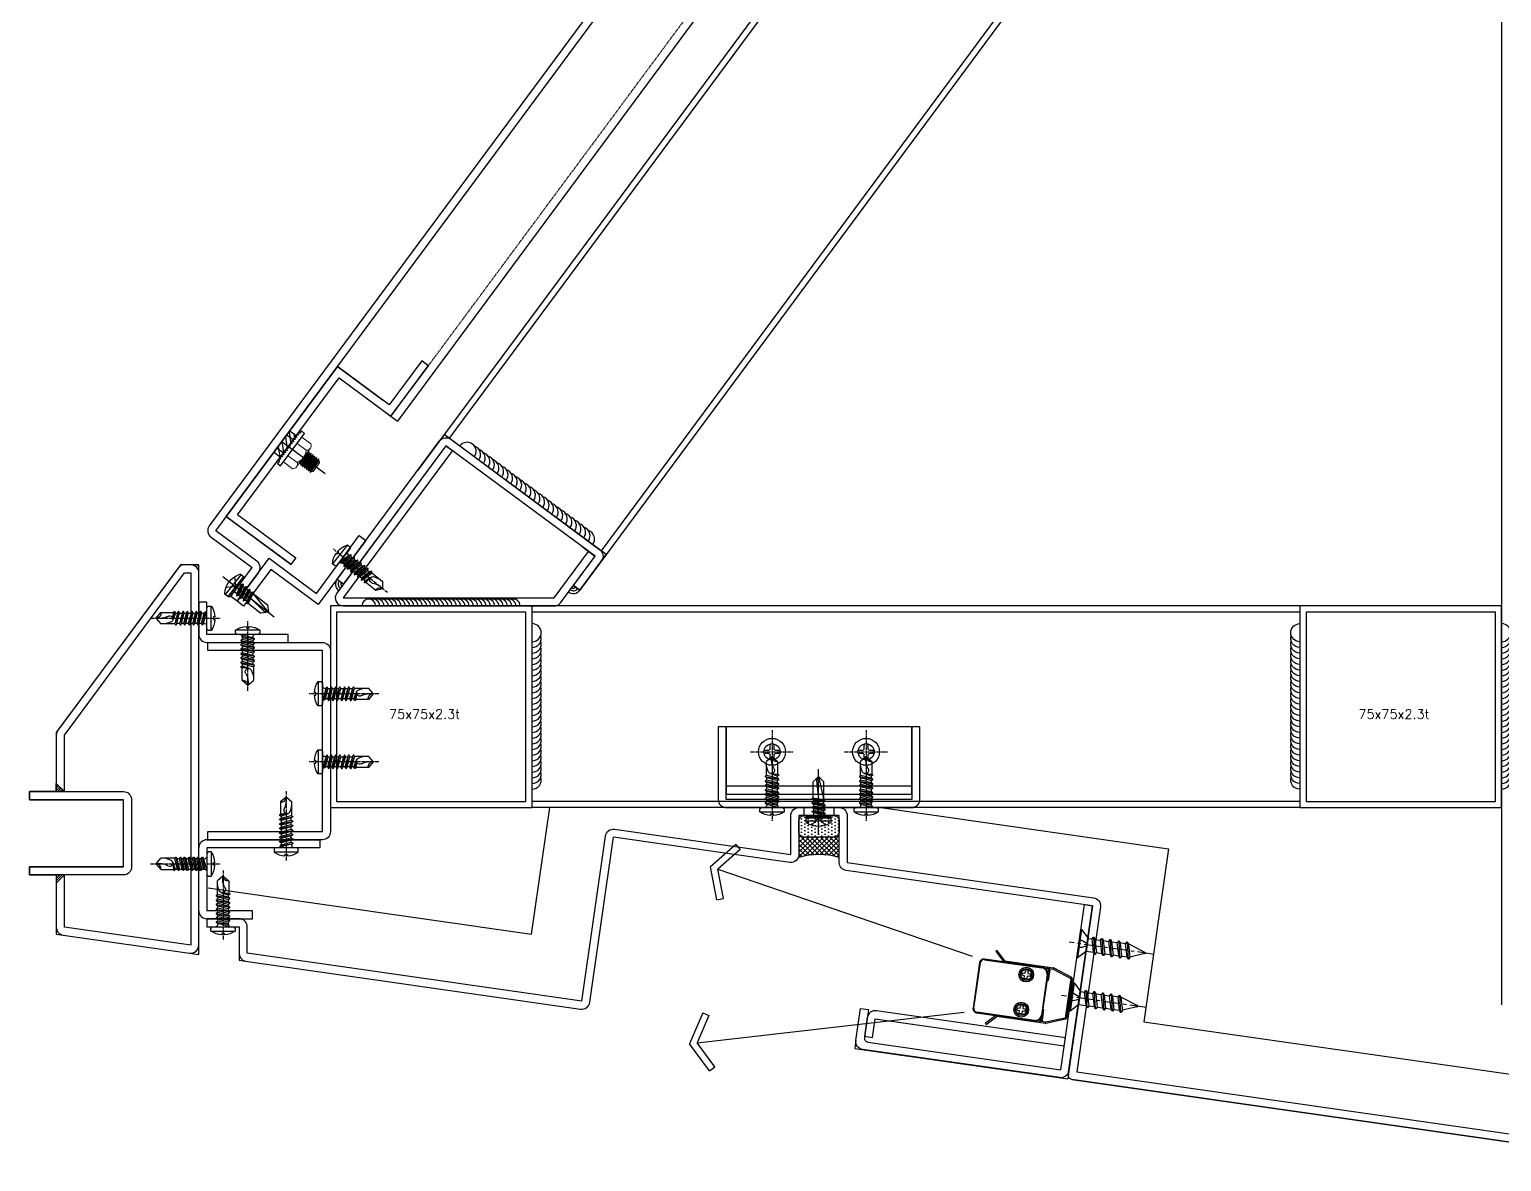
# Model space of a CAD drawing. Extents: x -3378 to 102197, y -3799 to 48702.
# Drawn here: x 55391 to 55939, y 28256 to 28677 of the extents above; entities that cross this region are included whole.
import ezdxf

# ---------------------------------------------------------------- set-up
doc = ezdxf.new("R2010")
doc.units = 0
doc.linetypes.add('CENTER', pattern=[2, 1.25, -0.25, 0.25, -0.25])
doc.linetypes.add('HIDDEN', pattern=[0.375, 0.25, -0.125])
for name, color, linetype in [('11', 11, 'Continuous'), ('24WELD', 55, 'Continuous'), ('3', 3, 'Continuous'), ('4', 4, 'Continuous'), ('6', 6, 'Continuous'), ('7-ALU-0', 4, 'Continuous'), ('ARR', 6, 'Continuous'), ('BCM-DIM', 54, 'Continuous'), ('BCM-draft', 252, 'Continuous'), ('BCM-EXT', 2, 'Continuous'), ('BCM-SIL', 8, 'Continuous'), ('CENTER', 4, 'CENTER'), ('CL', 14, 'CENTER'), ('GM_SECT_15', 15, 'Continuous'), ('LAYER3', 165, 'Continuous'), ('螺絲 固定五金 FASTENERS', 124, 'Continuous'), ('螺絲、螺栓', 4, 'Continuous'), ('視覺模型鋁擠型暫替', 4, 'Continuous'), ('視覺模型鋁擠型暫替-RefEdit0', 4, 'Continuous'), ('金屬面材 METAL PANEL', 2, 'Continuous'), ('隱藏線 HIDDEN', 8, 'HIDDEN')]:
    doc.layers.add(name, color=color, linetype=linetype)
doc.layers.add('12', color=3, linetype='Continuous', lineweight=9)
doc.layers.add('不顯示', color=254, linetype='Continuous', plot=False)
doc.styles.add('DIM', font='simplex.shx', dxfattribs={"bigfont": 'chineset.shx'})
pattern_1 = [(45, (-80779.971, -992207.95374), (-0.44194173824, 0.44194173824), [])]

# ---------------------------------------------------------------- blocks, each defined once
blk = doc.blocks.new('A$C19CB1797')
at = {"layer": 'BCM-SIL'}
for p, q in [((8.28, 24.29, 0), (8.28, 0, 0)), ((3.53, 19.39, 0), (13.03, 19.39, 0)), ((3.53, 18.16, 0), (13.03, 18.16, 0)), ((6.49, 17.06, 0), (5.88, 16.71, 0)), ((5.88, 16.71, 0), (10.68, 15.91, 0)), ((5.88, 16.71, 0), (5.88, 16.51, 0)), ((5.88, 16.51, 0), (10.68, 15.72, 0)), ((5.88, 16.51, 0), (6.49, 16.16, 0)), ((6.49, 17.06, 0), (10.07, 16.26, 0)), ((10.07, 17.06, 0), (10.07, 16.26, 0)), ((10.07, 17.06, 0), (10.07, 16.26, 0)), ((6.49, 15.47, 0), (5.88, 15.12, 0)), ((5.88, 15.12, 0), (10.68, 14.32, 0)), ((5.88, 15.12, 0), (5.88, 14.92, 0)), ((5.88, 14.92, 0), (10.68, 14.13, 0)), ((5.88, 14.92, 0), (6.49, 14.57, 0)), ((6.49, 13.88, 0), (5.88, 13.53, 0)), ((5.88, 13.53, 0), (10.68, 12.74, 0)), ((5.88, 13.53, 0), (5.88, 13.33, 0)), ((5.88, 13.33, 0), (10.68, 12.54, 0)), ((5.88, 13.33, 0), (6.49, 12.98, 0)), ((6.49, 12.3, 0), (5.88, 11.94, 0)), ((5.88, 11.94, 0), (10.68, 11.15, 0)), ((5.88, 11.94, 0), (5.88, 11.75, 0)), ((5.88, 11.75, 0), (10.68, 10.95, 0)), ((5.88, 11.75, 0), (6.28, 11.52, 0)), ((8.28, 2.66, 0), (6.28, 11.52, 0)), ((6.28, 11.52, 0), (6.28, 4.66, 0)), ((6.28, 11.52, 0), (10.28, 10.72, 0)), ((6.49, 16.16, 0), (10.07, 15.36, 0)), ((6.49, 16.16, 0), (6.49, 15.47, 0)), ((6.49, 15.47, 0), (10.07, 14.68, 0)), ((6.49, 14.57, 0), (10.07, 13.78, 0)), ((6.49, 14.57, 0), (6.49, 13.88, 0)), ((6.49, 13.88, 0), (10.07, 13.09, 0)), ((6.49, 12.98, 0), (10.07, 12.19, 0)), ((6.49, 12.98, 0), (6.49, 12.3, 0)), ((6.49, 12.3, 0), (10.07, 11.5, 0)), ((9.03, 4.16, 0), (8.28, 11.12, 0)), ((10.07, 16.26, 0), (10.68, 15.91, 0)), ((10.68, 15.72, 0), (10.07, 15.36, 0)), ((10.07, 15.36, 0), (10.07, 14.68, 0)), ((10.07, 14.68, 0), (10.68, 14.32, 0)), ((10.68, 14.13, 0), (10.07, 13.78, 0)), ((10.07, 13.78, 0), (10.07, 13.09, 0)), ((10.07, 13.09, 0), (10.68, 12.74, 0)), ((10.68, 12.54, 0), (10.07, 12.19, 0)), ((10.07, 12.19, 0), (10.07, 11.5, 0)), ((10.07, 11.5, 0), (10.68, 11.15, 0)), ((10.68, 10.95, 0), (10.28, 10.72, 0)), ((10.68, 15.91, 0), (10.68, 15.72, 0)), ((10.68, 14.32, 0), (10.68, 14.13, 0)), ((10.68, 12.74, 0), (10.68, 12.54, 0)), ((10.68, 11.15, 0), (10.68, 10.95, 0)), ((10.28, 10.72, 0), (10.28, 4.66, 0)), ((6.28, 4.66, 0), (8.28, 2.66, 0)), ((8.28, 2.66, 0), (10.28, 4.66, 0)), ((8.28, 2.66, 0), (9.03, 4.16, 0))]:
    blk.add_line(p, q, dxfattribs=at)
at = {"layer": 'BCM-SIL', "elevation": 0}
blk.add_lwpolyline([(12.8, 19.81, 0.297439), (3.75, 19.81, 0.253368), (3.53, 19.39), (3.53, 18.16, 0.414214), (4.03, 17.66), (12.53, 17.66, 0.414214), (13.03, 18.16), (13.03, 19.39, 0.253368)], format="xyb", close=True, dxfattribs=at)
at = {"layer": 'BCM-SIL', "ltscale": 0.1, "elevation": 0}
blk.add_lwpolyline([(5.78, 20.77), (7.8, 18.64, 0.205918), (8.28, 18.43, 0.205918), (8.75, 18.64), (10.78, 20.77)], format="xyb", dxfattribs=at)
at = {"layer": 'BCM-SIL'}
for centre, start, end in [((5.89, 17.06, 0), 0, 90), ((10.67, 17.06, 0), 90, 180)]:
    blk.add_arc(centre, 0.6, start, end, dxfattribs=at)
blk = doc.blocks.new('A$C19b21843')
at = {"layer": '11'}
blk.add_lwpolyline([(3.5, 4), (3, 3.5), (3.5, 3), (3, 2.5), (3.5, 2), (3, 1.5), (3.5, 1), (3.5, 0), (5, 0), (5, 15), (3.5, 15), (3.5, 14), (3, 13.5), (3.5, 13), (3, 12.5), (3.5, 12), (3, 11.5), (3.5, 11), (3, 10.5), (3.5, 10), (3, 9.5), (3.5, 9), (3, 8.5), (3.5, 8), (3, 7.5), (3.5, 7), (3, 6.5), (3.5, 6), (3, 5.5), (3.5, 5), (3, 4.5)], close=True, dxfattribs=at)
at = {"layer": '12'}
for p, q in [((5, 13.25), (9.17, 13.25)), ((10, 11.81), (10, 3.19)), ((9.17, 10.37), (5, 10.37)), ((10, 10.03), (10.19, 10.03)), ((10.46, 10.5), (10.89, 4.57)), ((10.73, 10.03), (11.06, 10.03)), ((11.34, 10.5), (11.77, 4.57)), ((11.61, 10.03), (11.94, 10.03)), ((12.21, 10.5), (12.64, 4.57)), ((12.48, 10.03), (12.81, 10.03)), ((13.09, 10.5), (13.52, 4.57)), ((13.36, 10.03), (13.69, 10.03)), ((13.96, 10.5), (14.39, 4.57)), ((14.23, 10.03), (14.56, 10.03)), ((14.84, 10.5), (15.27, 4.57)), ((9.17, 4.63), (5, 4.63)), ((9.17, 1.75), (5, 1.75)), ((10, 4.95), (10.02, 4.57)), ((10.62, 4.97), (10.25, 4.97)), ((11.5, 4.97), (11.13, 4.97)), ((12.38, 4.97), (12, 4.97)), ((13.25, 4.97), (12.88, 4.97)), ((14.12, 4.97), (13.75, 4.97)), ((15, 4.97), (14.63, 4.97))]:
    blk.add_line(p, q, dxfattribs=at)
for points in [[(10, 4.59), (10.02, 4.57), (10.25, 4.97), (10, 8.4)], [(15.11, 10.03), (15.47, 10.03), (15.47, 5.41)], [(15.47, 10.03), (16, 9.5), (16, 5.5), (15.5, 5)]]:
    blk.add_lwpolyline(points, dxfattribs=at)
for points in [[(10.73, 10.03), (10.46, 10.5), (10.19, 10.03), (10.62, 4.97), (10.89, 4.57), (11.13, 4.97)], [(11.61, 10.03), (11.34, 10.5), (11.06, 10.03), (11.5, 4.97), (11.77, 4.57), (12, 4.97)], [(12.48, 10.03), (12.21, 10.5), (11.94, 10.03), (12.38, 4.97), (12.64, 4.57), (12.88, 4.97)], [(13.36, 10.03), (13.09, 10.5), (12.81, 10.03), (13.25, 4.97), (13.52, 4.57), (13.75, 4.97)], [(14.23, 10.03), (13.96, 10.5), (13.69, 10.03), (14.12, 4.97), (14.39, 4.57), (14.63, 4.97)], [(15.11, 10.03), (14.84, 10.5), (14.56, 10.03), (15, 4.97), (15.27, 4.57), (15.5, 4.97)]]:
    blk.add_lwpolyline(points, close=True, dxfattribs=at)
for centre, radius, start, end in [((8.34, 11.81), 1.66, 300, 60), ((4.63, 7.5), 5.37, 327.686, 32.314), ((8.34, 3.19), 1.66, 300, 60)]:
    blk.add_arc(centre, radius, start, end, dxfattribs=at)
at = {"layer": '3'}
for p, q in [((0, 12.01), (3.25, 8.75)), ((1.77, 12.5), (3.38, 10.88)), ((3, 10.5), (0, 10.5)), ((0, 9.74), (3.12, 6.62)), ((0, 7.48), (3.49, 3.99)), ((0, 5.22), (2.72, 2.5)), ((0, 4.5), (3, 4.5)), ((0, 2.96), (0.46, 2.5))]:
    blk.add_line(p, q, dxfattribs=at)
at = {"layer": '4'}
blk.add_line((0, 7.5), (20, 7.5), dxfattribs=at)
at = {"layer": '6'}
blk.add_lwpolyline([(0, 12.5), (3, 12.5), (3.5, 12), (3, 11.5), (3.5, 11), (3, 10.5), (3.5, 10), (3, 9.5), (3.5, 9), (3, 8.5), (3.5, 8), (3, 7.5), (3.5, 7), (3, 6.5), (3.5, 6), (3, 5.5), (3.5, 5), (3, 4.5), (3.5, 4), (3, 3.5), (3.5, 3), (3, 2.5), (0, 2.5)], close=True, dxfattribs=at)
blk = doc.blocks.new('雨遮外緣鋁擠型')
at = {"layer": '視覺模型鋁擠型暫替', "linetype": 'Continuous'}
h = blk.add_hatch(dxfattribs=at)
h.set_pattern_fill('ANSI31', color=1, scale=5)
h.set_pattern_definition(pattern_1)
h.paths.add_polyline_path([(0, 53), (3, 53), (0, 56)])
h = blk.add_hatch(dxfattribs=at)
h.set_pattern_fill('ANSI31', color=1, scale=5)
h.set_pattern_definition(pattern_1)
h.paths.add_polyline_path([(0, 19), (3, 22), (0, 22)])
at = {"layer": '視覺模型鋁擠型暫替', "color": 1, "linetype": 'Continuous'}
for points in [[(3, 53), (0, 53), (0, 56), (3, 53)], [(3, 22), (0, 22), (0, 19), (3, 22)]]:
    blk.add_lwpolyline(points, dxfattribs=at)
at = {"layer": '金屬面材 METAL PANEL'}
for points in [[(3, 2.62), (3, 22), (0, 19), (0, 19), (0, 19), (0, 2.62, 0.373287), (2.58, -0.35), (49.58, -7.05, 0.456368), (53, -4.09), (53, 134.36, 0.414214), (50, 137.36), (47.7, 137.36, 0.23764), (45.29, 136.15), (0.59, 75.8, 0.160751), (0, 74.01), (0, 56), (0, 56), (0, 56), (3, 53), (3, 74.01), (47.7, 134.36), (50, 134.36), (50, -4.1)], [(-10, 53), (25, 53, -0.414214), (28, 50), (28, 25, -0.414214), (25, 22), (-10, 22), (-10, 25), (25, 25), (25, 50), (-10, 50)]]:
    blk.add_lwpolyline(points, format="xyb", close=True, dxfattribs=at)
at = {"layer": '隱藏線 HIDDEN', "linetype": 'Continuous'}
blk.add_lwpolyline([(0, 22), (0, 0.02), (53, -7.56), (53, 137.36), (46.19, 137.36), (0, 75), (0, 53)], dxfattribs=at)
blk = doc.blocks.new('梯形固定件')
at = {"layer": '視覺模型鋁擠型暫替', "linetype": 'Continuous'}
for p, q in [((44.13, 59.58), (46.54, 57.8)), ((3.64, 9.96), (6.05, 8.17))]:
    blk.add_line(p, q, dxfattribs=at)
at = {"layer": '視覺模型鋁擠型暫替', "color": 7, "linetype": 'Continuous'}
for centre, radius, start, end in [((6.05, 8.17), 3, 143.4284, 233.473), ((6.05, 8.17), 2, 143.4284, 233.4731), ((6.05, 8.17), 1, 143.4284, 233.4735), ((91.52, 7.63), 3, 233.4654, 323.51), ((91.52, 7.63), 2, 233.4653, 323.51), ((91.52, 7.63), 1, 233.465, 323.51)]:
    blk.add_arc(centre, radius, start, end, dxfattribs=at)
at = {"layer": '視覺模型鋁擠型暫替', "linetype": 'Continuous'}
for radius, start in [(1, 53.472), (3, 53.4725)]:
    blk.add_arc((6.05, 8.17), radius, start, 53.4729, dxfattribs=at)
at = {"layer": '金屬面材 METAL PANEL', "linetype": 'Continuous'}
for points in [[(3.64, 9.96), (41.72, 61.37, -0.414214), (45.92, 61.99), (101.36, 20.92, -0.414231), (101.99, 16.72), (93.93, 5.85), (91.52, 7.63), (99.58, 18.51), (44.13, 59.58), (6.05, 8.18)], [(44.13, 59.58), (3.54, 4.79, 0.61597), (5.96, 0), (84.35, 0, 0.237647), (86.76, 1.21), (99.58, 18.51)]]:
    blk.add_lwpolyline(points, format="xyb", dxfattribs=at)
blk.add_lwpolyline([(46.54, 57.79), (5.96, 3), (84.35, 3), (97.16, 20.3), (99.58, 18.51)], dxfattribs=at)
blk = doc.blocks.new('*u927')
at = {"layer": 'CENTER', "color": 0, "ltscale": 5}
blk.add_line((28.28, 0), (-3.62, 0), dxfattribs=at)
at = {"layer": '螺絲、螺栓', "color": 0, "linetype": 'ByBlock', "ltscale": 0.2}
for p, q in [((0.3, 5.3), (0.3, -5.3)), ((3.1, 2.5), (3.1, -2.5)), ((3.1, 2.39), (4.64, 2.39)), ((5.08, 3.15), (6.34, -3.15)), ((5.7, 2.39), (7.79, 2.39)), ((8.23, 3.15), (9.49, -3.15)), ((8.85, 2.39), (10.94, 2.39)), ((11.38, 3.15), (12.64, -3.15)), ((12, 2.39), (14.09, 2.39)), ((14.53, 3.15), (15.79, -3.15)), ((17.24, 2.39), (15.15, 2.39)), ((17.68, 3.15), (18.94, -3.15)), ((18.17, 2.61), (24.84, 0.24)), ((3.1, -2.39), (5.9, -2.39)), ((6.96, -2.39), (9.05, -2.39)), ((10.11, -2.39), (12.2, -2.39)), ((13.26, -2.39), (15.35, -2.39)), ((16.41, -2.39), (18.5, -2.39)), ((24.84, -0.23), (19.52, -2.25))]:
    blk.add_line(p, q, dxfattribs=at)
blk.add_lwpolyline([(3.1, -2.5), (0.3, -5.3), (0, -5.3), (0, 5.3), (0.3, 5.3), (3.1, 2.5)], dxfattribs=at)
blk.add_lwpolyline([(0, 1.61, -0.048054), (2.67, 0.68, -0.292428), (3.1, 0, -0.292428), (2.67, -0.68, -0.048054), (0, -1.61, -0.048054)], format="xyb", dxfattribs=at)
for points in [[(6.34, -3.15), (5.9, -2.39), (4.64, 2.39), (5.08, 3.15), (5.27, 3.15), (5.7, 2.39), (6.96, -2.39), (6.53, -3.15)], [(9.49, -3.15), (9.05, -2.39), (7.79, 2.39), (8.23, 3.15), (8.42, 3.15), (8.85, 2.39), (10.11, -2.39), (9.68, -3.15)], [(12.64, -3.15), (12.2, -2.39), (10.94, 2.39), (11.38, 3.15), (11.57, 3.15), (12, 2.39), (13.26, -2.39), (12.83, -3.15)], [(15.79, -3.15), (15.35, -2.39), (14.09, 2.39), (14.53, 3.15), (14.72, 3.15), (15.15, 2.39), (16.41, -2.39), (15.98, -3.15)], [(18.94, -3.15), (18.5, -2.39), (17.24, 2.39), (17.68, 3.15), (17.87, 3.15), (18.3, 2.39), (19.56, -2.39), (19.13, -3.15)]]:
    blk.add_lwpolyline(points, close=True, dxfattribs=at)
blk.add_arc((24.75, 0), 0.252, 292.1627, 69.4623, dxfattribs=at)
blk = doc.blocks.new('*U929')
blk.add_blockref('*u927', (0, 0))
blk = doc.blocks.new('燈座')
for p, q in [((-78.77, 14.27), (-79.2, 11.3)), ((-79.16, 11.3), (0, 0)), ((0.42, 2.97, 0), (0, 0))]:
    blk.add_line(p, q)
at = {"layer": '金屬面材 METAL PANEL', "linetype": 'Continuous'}
for points in [[(9.18, 64.35), (0.42, 2.97, -0.414214), (-2.97, 0.42), (-76.23, 10.88, -0.414214), (-78.77, 14.27), (-77.08, 26.15), (-74.11, 25.73), (-75.59, 15.33, 0.414214), (-74.32, 13.64), (-2.55, 3.39), (6.21, 64.77)], [(-72.55, 15.4), (-71.56, 22.33), (-1.27, 12.3), (-0.85, 15.27), (-71.14, 25.3, 0.414214), (-74.53, 22.76), (-75.52, 15.83)]]:
    blk.add_lwpolyline(points, format="xyb", close=True, dxfattribs=at)
at = {"layer": '螺絲 固定五金 FASTENERS', "rotation": 351.8790730473864}
for p in [(4.14, 50.28, 0), (1.32, 30.48, 0)]:
    blk.add_blockref('*U929', p, dxfattribs=at)
blk = doc.blocks.new('*U35')
blk.add_lwpolyline([(1.22, 0.68), (2.48, 0.68, -0.398336), (3.02, 0.16, -0.027263), (3.02, -0.16, -0.398336), (2.48, -0.68), (1.22, -0.68, 0.414214), (0.68, -1.22), (0.68, -2.48, -0.398336), (0.16, -3.02, -0.027263), (-0.16, -3.02, -0.398336), (-0.68, -2.48), (-0.68, -1.22, 0.414214), (-1.22, -0.68), (-2.48, -0.68, -0.398336), (-3.02, -0.16, -0.027263), (-3.02, 0.16, -0.398336), (-2.48, 0.68), (-1.22, 0.68, 0.414214), (-0.68, 1.22), (-0.68, 2.48, -0.398336), (-0.16, 3.02, -0.027263), (0.16, 3.02, -0.398336), (0.68, 2.48), (0.68, 1.22, 0.414214)], format="xyb", close=True)
blk.add_circle((0, 0), 5)
at = {"layer": 'CL'}
for p, q in [((0, 8.04), (0, -8.04)), ((-8.04, 0), (8.04, 0))]:
    blk.add_line(p, q, dxfattribs=at)
blk = doc.blocks.new('圓孔6mm')
at = {"layer": '視覺模型鋁擠型暫替', "color": 6, "linetype": 'Continuous'}
blk.add_circle((0, 0), 3, dxfattribs=at)
at = {"layer": 'BCM-draft'}
blk.add_blockref('*U35', (0, 0), dxfattribs=at)
blk = doc.blocks.new('A$C20AE7E0D')
at = {"layer": 'ARR', "color": 0, "linetype": 'CENTER', "ltscale": 0.87}
blk.add_line((21, 0), (-5.1, 0), dxfattribs=at)
at = {"layer": 'ARR', "color": 0, "linetype": 'ByBlock', "ltscale": 0.3}
for p, q in [((-1.61, -4.5), (-1.61, 4.5)), ((0.5, 2.24), (1.14, 1.9)), ((0.72, 2.13), (1.65, -2.5)), ((1.89, 1.9), (1.14, 1.9)), ((2.24, 2.5), (3.24, -2.5)), ((3.48, 1.9), (2.73, 1.9)), ((3.83, 2.5), (4.83, -2.5)), ((5.07, 1.9), (4.32, 1.9)), ((5.42, 2.5), (6.42, -2.5)), ((6.81, 1.9), (5.91, 1.9)), ((7.16, 2.5), (8.16, -2.5)), ((8.4, 1.9), (7.65, 1.9)), ((8.75, 2.5), (9.75, -2.5)), ((10.14, 1.9), (9.24, 1.9)), ((10.49, 2.5), (11.49, -2.5)), ((11.73, 1.9), (10.98, 1.9)), ((12.08, 2.5), (12.7, -0.6)), ((17.12, 2.1), (12.46, 2.1)), ((18.83, 0.06), (17.12, 2.1)), ((18.83, 0.06), (18.95, 0.06)), ((19, -0.01), (19, 0.01)), ((2.14, -1.9), (2.89, -1.9)), ((3.73, -1.9), (4.48, -1.9)), ((5.32, -1.9), (6.07, -1.9)), ((6.91, -1.9), (7.81, -1.9)), ((8.65, -1.9), (9.4, -1.9)), ((10.24, -1.9), (11.14, -1.9)), ((11.87, -2.1), (15.91, -2.1)), ((18.83, -0.06), (17.12, -2.1)), ((18.83, -0.06), (18.95, -0.06))]:
    blk.add_line(p, q, dxfattribs=at)
blk.add_lwpolyline([(-2.98, -0.5, 0.134476), (-1.61, -4.5), (-0.58, -4.5, 0.198912), (-0.44, -4.44), (-0.06, -4.06, 0.198912), (0, -3.92), (0, 3.92, 0.198912), (-0.06, 4.06), (-0.44, 4.44, 0.198912), (-0.58, 4.5), (-1.61, 4.5, 0.134562), (-2.98, 0.5), (-2.48, 0.5), (-2.48, -0.5), (-2.98, -0.5)], format="xyb", dxfattribs=at)
blk.add_lwpolyline([(1.14, 1.9), (2.14, -1.9), (1.8, -2.5), (1.65, -2.5), (1.3, -1.9), (0.3, 1.9), (0.5, 2.24)], dxfattribs=at)
for points in [[(3.24, -2.5), (2.89, -1.9), (1.89, 1.9), (2.24, 2.5), (2.39, 2.5), (2.73, 1.9), (3.73, -1.9), (3.39, -2.5)], [(4.83, -2.5), (4.48, -1.9), (3.48, 1.9), (3.83, 2.5), (3.98, 2.5), (4.32, 1.9), (5.32, -1.9), (4.98, -2.5)], [(6.42, -2.5), (6.07, -1.9), (5.07, 1.9), (5.42, 2.5), (5.57, 2.5), (5.91, 1.9), (6.91, -1.9), (6.57, -2.5)], [(8.16, -2.5), (7.81, -1.9), (6.81, 1.9), (7.16, 2.5), (7.31, 2.5), (7.65, 1.9), (8.65, -1.9), (8.31, -2.5)], [(9.75, -2.5), (9.4, -1.9), (8.4, 1.9), (8.75, 2.5), (8.9, 2.5), (9.24, 1.9), (10.24, -1.9), (9.9, -2.5)], [(11.49, -2.5), (11.14, -1.9), (10.14, 1.9), (10.49, 2.5), (10.64, 2.5), (10.98, 1.9), (11.98, -1.9), (11.64, -2.5)], [(12.08, 2.5), (11.73, 1.9), (12.7, -0.6), (12.46, 2.1), (12.23, 2.5)]]:
    blk.add_lwpolyline(points, close=True, dxfattribs=at)
for centre, radius, start, end in [((0.67, 3.07), 0.874, 220.3388, 257.7802), ((13.86, -0.29), 1.2, 56.152, 236.152), ((17.85, 6.88), 7.01, 241.6458, 278.008), ((18.9, 1.75), 1.82, 168.8617, 267.6865), ((18.95, 0.01), 0.05, 0, 90), ((1.17, -3.34), 1.44, 84.7312, 144.22), ((16.52, 4.88), 7.01, 241.6458, 274.9541), ((18.95, -0.01), 0.05, 270, 0)]:
    blk.add_arc(centre, radius, start, end, dxfattribs=at)
blk = doc.blocks.new('*U77')
at = {"color": 0, "linetype": 'ByBlock'}
blk.add_blockref('A$C20AE7E0D', (0, 0), dxfattribs=at)
blk = doc.blocks.new('4t托架')
at = {"layer": '視覺模型鋁擠型暫替', "color": 6, "linetype": 'Continuous'}
blk.add_line((-0.7, -22), (-69.7, -22), dxfattribs=at)
at = {"layer": '視覺模型鋁擠型暫替', "color": 6, "linetype": 'Continuous', "elevation": 0}
blk.add_lwpolyline([(-69.7, -25), (-0.7, -25), (-0.7, 0), (-69.7, 0)], close=True, dxfattribs=at)
at = {"layer": '金屬面材 METAL PANEL', "linetype": 'Continuous', "elevation": 0}
blk.add_lwpolyline([(-69.7, 0), (-72.7, 0), (-72.7, -27, 0.414214), (-69.7, -30), (-0.7, -30, 0.414214), (2.3, -27), (2.3, 0), (-0.7, 0), (-0.7, -27), (-69.7, -27)], format="xyb", close=True, dxfattribs=at)
at = {"layer": '螺絲 固定五金 FASTENERS', "xscale": -1, "rotation": 270}
for p in [(-52.7, -30), (-17.7, -30)]:
    blk.add_blockref('*U77', p, dxfattribs=at)
at = {"layer": '視覺模型鋁擠型暫替', "linetype": 'Continuous'}
for p in [(-52.7, -9.26), (-17.7, -9.26)]:
    blk.add_blockref('圓孔6mm', p, dxfattribs=at)
blk = doc.blocks.new('箭頭2')
at = {"layer": 'LAYER3', "ltscale": 10}
for p, q in [((-21.7, -12.5), (0, 0)), ((21.7, -12.5), (0, 0)), ((-19.2, -16.8), (0, -5.8)), ((19.2, -16.8), (0, -5.8)), ((0, -5.8), (0, -205.8)), ((-21.7, -12.5), (-19.2, -16.8)), ((21.7, -12.5), (19.2, -16.8))]:
    blk.add_line(p, q, dxfattribs=at)
blk = doc.blocks.new('L1燈具')
at = {"color": 133, "linetype": 'Continuous'}
for p, q in [((-26.94, 17.91), (-27.33, 17.61)), ((-27.33, 17.61), (-24.4, 13.7)), ((-24, 14), (-26.94, 17.91)), ((-24, 14), (-5.92, 11.42)), ((-9.83, 11.47), (-5.99, 10.93)), ((-5.76, 11.36), (0.79, 7.86)), ((-8.34, 6.76), (-7.85, 6.69)), ((-7.78, 10.68), (-8.05, 8.75)), ((-7.29, 10.61), (-7.85, 6.69)), ((-5.99, 10.93), (0.56, 7.42)), ((0.56, 7.42), (-1.54, -7.28)), ((1.05, 7.35), (-1.05, -7.35)), ((-9.97, -8.15), (-9.41, -4.23)), ((-9.9, -4.16), (-9.41, -4.23)), ((-27.26, -6.33), (-31.17, -9.26)), ((-30.87, -9.66), (-31.17, -9.26)), ((-30.87, -9.66), (-26.96, -6.72)), ((-8.88, -9.3), (-26.96, -6.72)), ((-8.81, -8.81), (-12.64, -8.27)), ((-10.46, -8.08), (-10.18, -6.15)), ((-1.54, -7.28), (-8.81, -8.81)), ((-1.44, -7.77), (-8.71, -9.3))]:
    blk.add_line(p, q, dxfattribs=at)
at = {"color": 53}
for p, q in [((-33.28, 13.37), (-35.71, -3.65)), ((-10.1, 11.58), (-31.58, 14.64)), ((-10.13, -6.29), (-7.98, 8.75)), ((-34.43, -5.35), (-12.96, -8.41))]:
    blk.add_line(p, q, dxfattribs=at)
at = {"color": 165}
for p, q in [((-35.67, -3.63), (-33.25, 13.34)), ((-35.48, -3.66), (-33.06, 13.31)), ((-33.28, 13.37), (-33.22, 13.62)), ((-33.28, 13.37), (-33.28, 13.37)), ((-33.25, 13.34), (-33.28, 13.37)), ((-33.06, 13.31), (-33.25, 13.34)), ((-33.22, 13.62), (-33.1, 13.9)), ((-33.1, 13.9), (-32.92, 14.15)), ((-31.59, 14.41), (-31.56, 14.61)), ((-31.59, 14.41), (-10.16, 11.36)), ((-31.56, 14.61), (-31.58, 14.64)), ((-31.58, 14.64), (-31.58, 14.64)), ((-31.56, 14.61), (-10.14, 11.55)), ((-10.16, 11.36), (-10.14, 11.55)), ((-10.14, 11.55), (-10.1, 11.58)), ((-10.1, 11.58), (-10.1, 11.58)), ((-17.58, 8.59), (-17.44, 9.58)), ((-16.59, 8.45), (-17.58, 8.59)), ((-17.44, 9.58), (-16.45, 9.44)), ((-16.73, 7.46), (-16.59, 8.45)), ((-15.74, 7.32), (-16.73, 7.46)), ((-16.45, 9.44), (-16.31, 10.43)), ((-16.31, 10.43), (-15.32, 10.29)), ((-15.6, 8.31), (-15.74, 7.32)), ((-14.61, 8.17), (-15.6, 8.31)), ((-15.32, 10.29), (-15.46, 9.3)), ((-15.46, 9.3), (-14.47, 9.16)), ((-14.47, 9.16), (-14.61, 8.17)), ((-8.21, 8.75), (-10.35, -6.23)), ((-8.01, 8.73), (-10.15, -6.26)), ((-10.1, -6.1), (-8.01, 8.55)), ((-8.21, 8.75), (-8.01, 8.73)), ((-8.01, 8.73), (-7.98, 8.75)), ((-7.98, 8.75), (-7.98, 8.75)), ((-35.72, -3.9), (-35.71, -3.65)), ((-35.68, -4.21), (-35.72, -3.9)), ((-35.67, -3.63), (-35.71, -3.65)), ((-35.71, -3.65), (-35.71, -3.65)), ((-35.58, -4.5), (-35.68, -4.21)), ((-35.48, -3.66), (-35.67, -3.63)), ((-34.4, -5.32), (-34.43, -5.35)), ((-34.43, -5.35), (-34.43, -5.35)), ((-34.37, -5.13), (-34.4, -5.32)), ((-12.98, -8.38), (-34.4, -5.32)), ((-12.95, -8.18), (-34.37, -5.13)), ((-19.44, -4.45), (-19.3, -3.46)), ((-18.45, -4.59), (-19.44, -4.45)), ((-19.3, -3.46), (-18.31, -3.6)), ((-18.59, -5.58), (-18.45, -4.59)), ((-18.31, -3.6), (-18.17, -2.61)), ((-18.17, -2.61), (-17.18, -2.75)), ((-17.46, -4.73), (-17.6, -5.72)), ((-16.47, -4.87), (-17.46, -4.73)), ((-17.18, -2.75), (-17.32, -3.74)), ((-17.32, -3.74), (-16.33, -3.88)), ((-16.33, -3.88), (-16.47, -4.87)), ((-17.6, -5.72), (-18.59, -5.58)), ((-12.95, -8.18), (-12.98, -8.38)), ((-12.98, -8.38), (-12.96, -8.41)), ((-12.96, -8.41), (-12.96, -8.41)), ((-10.35, -6.23), (-10.15, -6.26)), ((-10.15, -6.26), (-10.13, -6.29)), ((-10.13, -6.29), (-10.13, -6.29))]:
    blk.add_line(p, q, dxfattribs=at)
at = {"color": 165, "linetype": 'Continuous'}
for p, q in [((-24, 14), (-24.4, 13.7)), ((-24, 14), (-24.25, 13.57)), ((-24, 14), (-24.07, 13.54)), ((-7.73, 11.17), (-7.88, 11.06)), ((-5.92, 11.42), (-5.99, 10.93)), ((-5.76, 11.36), (-5.99, 10.93)), ((-8.29, 8.76), (-8.09, 8.73)), ((-8.09, 8.73), (-8.06, 8.75)), ((-8.06, 8.72), (-7.57, 8.65)), ((-7.29, 10.61), (-7.78, 10.68)), ((0.79, 7.86), (0.56, 7.42)), ((1.05, 7.35), (0.56, 7.42)), ((-26.96, -6.72), (-27.26, -6.33)), ((-26.96, -6.72), (-27.08, -6.24)), ((-26.96, -6.72), (-26.89, -6.26)), ((-10.55, -8.56), (-10.66, -8.41)), ((-9.97, -8.15), (-10.46, -8.08)), ((-10.4, -6.09), (-10.21, -6.12)), ((-10.21, -6.12), (-10.19, -6.15)), ((-10.18, -6.12), (-9.69, -6.19)), ((-8.88, -9.3), (-8.81, -8.81)), ((-8.71, -9.3), (-8.81, -8.81)), ((-1.44, -7.77), (-1.54, -7.28)), ((-1.05, -7.35), (-1.54, -7.28))]:
    blk.add_line(p, q, dxfattribs=at)
at = {"color": 165}
for points in [[(-32.92, 14.15), (-32.69, 14.36), (-32.43, 14.52), (-32.13, 14.62), (-31.83, 14.66), (-31.58, 14.64)], [(-10.1, 11.58), (-9.67, 11.47), (-9.21, 11.27), (-8.8, 10.97), (-8.46, 10.6), (-8.2, 10.17), (-8.03, 9.69), (-7.96, 9.2), (-7.98, 8.75)], [(-34.43, -5.35), (-34.68, -5.29), (-34.96, -5.17), (-35.21, -4.99), (-35.42, -4.76), (-35.58, -4.5)], [(-10.13, -6.29), (-10.23, -6.73), (-10.44, -7.19), (-10.73, -7.6), (-11.11, -7.94), (-11.54, -8.2), (-12.01, -8.37), (-12.51, -8.44), (-12.96, -8.41)]]:
    blk.add_lwpolyline(points, dxfattribs=at)
for centre, radius in [((-16.02, 8.87), 2.75), ((-16.02, 8.87), 2.22), ((-16.02, 8.87), 2.02), ((-17.88, -4.16), 2.75), ((-17.88, -4.16), 2.22), ((-17.88, -4.16), 2.02)]:
    blk.add_circle(centre, radius, dxfattribs=at)
at = {"color": 53}
for centre, radius, start, end in [((-31.79, 13.16), 1.5, 161.4104, 171.8638), ((-31.79, 13.16), 1.5, 154.4888, 160.6308), ((-31.8, 13.16), 1.5, 160.6339, 161.4066), ((-31.79, 13.16), 1.5, 149.8758, 154.4914), ((-31.8, 13.16), 1.5, 149.377, 149.8746), ((-31.79, 13.16), 1.5, 142.1037, 149.3733), ((-31.79, 13.16), 1.5, 138.3486, 142.1061), ((-31.79, 13.16), 1.5, 126.8408, 138.124), ((-31.8, 13.16), 1.49, 138.1289, 138.347), ((-31.79, 13.16), 1.5, 124.8888, 126.8362), ((-31.79, 13.16), 1.5, 115.3042, 124.8946), ((-31.79, 13.16), 1.5, 98.9944, 115.3019), ((-31.79, 13.16), 1.5, 92.2511, 99.0004), ((-31.79, 13.15), 1.5, 81.8917, 92.2467), ((-10.46, 9.1), 2.5, 351.8768, 81.8806), ((-34.22, -3.86), 1.5, 171.8917, 182.2467), ((-34.23, -3.86), 1.5, 182.2507, 183.1237), ((-34.22, -3.86), 1.5, 183.1268, 188.9969), ((-34.22, -3.86), 1.5, 188.9944, 193.7783), ((-34.22, -3.86), 1.5, 193.7795, 194.3812), ((-34.22, -3.86), 1.5, 194.3847, 201.086), ((-34.22, -3.86), 1.5, 201.0832, 205.3019), ((-34.23, -3.87), 1.49, 205.3038, 205.6292), ((-34.22, -3.86), 1.5, 205.6342, 214.8892), ((-34.22, -3.87), 1.5, 214.8888, 216.8362), ((-34.22, -3.86), 1.5, 216.8355, 232.1061), ((-34.22, -3.86), 1.5, 232.0994, 244.4914), ((-34.22, -3.87), 1.5, 244.4852, 251.4062), ((-34.22, -3.86), 1.5, 251.4104, 261.8638), ((-12.6, -5.94), 2.5, 261.8768, 351.8806)]:
    blk.add_arc(centre, radius, start, end, dxfattribs=at)
at = {"color": 165}
for centre, radius, start, end in [((-31.77, 13.13), 1.5, 81.8746, 171.8793), ((-31.77, 13.13), 1.3, 81.8756, 171.8825), ((-10.49, 9.08), 2.3, 351.8756, 81.8825), ((-10.49, 9.08), 2.5, 351.8768, 81.8806), ((-10.58, 8.92), 2.6, 351.8791, 352.9984), ((-34.19, -3.84), 1.5, 171.8746, 261.8793), ((-34.19, -3.84), 1.3, 171.8756, 261.8825), ((-12.63, -5.91), 2.5, 261.8768, 351.8806), ((-12.63, -5.91), 2.3, 261.8756, 351.8825), ((-12.67, -5.73), 2.6, 350.7598, 351.8791)]:
    blk.add_arc(centre, radius, start, end, dxfattribs=at)
at = {"color": 133, "linetype": 'Continuous'}
for centre, radius, start, end in [((-24, 14), 0.495, 216.8791, 239.3791), ((-8.27, 10.75), 0.495, 351.8791, 81.8791), ((-8.27, 10.75), 0.99, 351.8791, 22.3868), ((-5.99, 10.93), 0.495, 61.8791, 81.8791), ((0.56, 7.42), 0.495, 351.8791, 61.8791), ((-26.96, -6.72), 0.495, 101.9693, 126.8791), ((-10.95, -8.01), 0.495, 261.8791, 351.8791), ((-10.95, -8.01), 0.99, 321.3713, 351.8791), ((-8.81, -8.81), 0.495, 261.8791, 281.8791), ((-1.54, -7.28), 0.495, 281.8791, 351.8791)]:
    blk.add_arc(centre, radius, start, end, dxfattribs=at)
at = {"color": 165, "linetype": 'Continuous'}
for centre, start, end in [((-10.63, 8.92), 351.8791, 352.9984), ((-12.7, -5.59), 350.7598, 351.8791)]:
    blk.add_arc(centre, 2.58, start, end, dxfattribs=at)
at = {"layer": 'LAYER3'}
for p, xscale, yscale, zscale, rotation in [((-133.46, 48.95), -0.5, 0.5, 0.5, 71.16989544259621), ((-141.27, -16.89), 0.4999999999999999, 0.4999999999999999, 0.4999999999999999, 96.57220988305077)]:
    blk.add_blockref('箭頭2', p, dxfattribs=dict(at, xscale=xscale, yscale=yscale, zscale=zscale, rotation=rotation))
blk = doc.blocks.new('123')
at = {"layer": '金屬面材 METAL PANEL', "linetype": 'Continuous'}
for p, q in [((-48.96, -38.34), (-48.96, -14.95)), ((-45.96, -11.95), (-3.96, -11.95)), ((-3.96, -14.95), (-45.96, -14.95)), ((-45.96, -14.95), (-45.96, -38.34)), ((-3.96, -11.95), (-3.96, -14.95)), ((-28.96, -38.34), (-45.96, -38.34)), ((-45.96, -41.34), (-28.96, -41.34)), ((-28.96, -41.34), (-28.96, -38.34))]:
    blk.add_line(p, q, dxfattribs=at)
blk.add_lwpolyline([(-48.96, 76.42), (-48.96, 64.42, 0.414214), (-45.96, 61.42), (-15.78, 61.42), (-15.78, 64.42), (-45.96, 64.42), (-45.96, 76.42), (-48.96, 76.42)], format="xyb", dxfattribs=at)
blk.add_lwpolyline([(-45.67, 61.42), (-3, 61.42, -0.414214), (0, 58.42), (0, -8.95, -0.414214), (-3, -11.95), (-45.67, -11.95), (-45.67, -8.95), (-3, -8.95), (-3, 58.42), (-45.67, 58.42)], format="xyb", close=True, dxfattribs=at)
for centre, start, end in [((-45.96, -14.95), 90, 180), ((-45.96, -38.34), 180, 270)]:
    blk.add_arc(centre, 3, start, end, dxfattribs=at)
at = {"layer": '螺絲 固定五金 FASTENERS', "xscale": -1}
blk.add_blockref('*U77', (-45.96, 70.42), dxfattribs=at)
at = {"layer": '螺絲 固定五金 FASTENERS'}
for p, xscale, rotation in [((-30.78, 64.42), -1.000000000000001, 90), ((-3, 42.35), -1, 180), ((-3, 17.03), -1, 180), ((-39.96, -44.34), -1, 270)]:
    blk.add_blockref('*U77', p, dxfattribs=dict(at, xscale=xscale, rotation=rotation))
for p, rotation in [((-16.46, -14.95), 90), ((-45.96, -20.95), 180)]:
    blk.add_blockref('*U77', p, dxfattribs=dict(at, rotation=rotation))
blk = doc.blocks.new('*U547')
for centre, end in [((-4.04, -5.09), 339.82212), ((-2.48, -3.14), 51.61227), ((-8.69, -10.97), 339.82212), ((-7.14, -9.01), 339.82212), ((-5.59, -7.05), 339.82212), ((-13.35, -16.85), 339.82212), ((-11.8, -14.89), 339.82212), ((-10.25, -12.93), 339.82212), ((-18.01, -22.73), 339.82212), ((-16.46, -20.77), 339.82212), ((-14.9, -18.81), 339.82212), ((-24.22, -30.57), 339.82212), ((-22.67, -28.61), 339.82212), ((-21.11, -26.65), 339.82212), ((-19.56, -24.69), 339.82212), ((-28.88, -36.45), 339.82212), ((-27.32, -34.49), 339.82212), ((-25.77, -32.53), 339.82212), ((-33.53, -42.33), 339.82212), ((-31.98, -40.37), 339.82212), ((-30.43, -38.41), 339.82212), ((-39.74, -50.16), 339.82212), ((-38.19, -48.21), 339.82212), ((-36.64, -46.25), 339.82212), ((-35.09, -44.29), 339.82212), ((-42.85, -54.08), 339.82212), ((-41.3, -52.12), 339.82212)]:
    blk.add_arc(centre, 4, 231.61227, end)
blk = doc.blocks.new('*U548')
for centre, end in [((-68.96, 2.24), 286.35291), ((-66.47, 2.15), 286.35291), ((-63.97, 2.07), 286.35291), ((-61.47, 1.99), 286.35291), ((-58.97, 1.91), 286.35291), ((-56.47, 1.83), 286.35291), ((-53.97, 1.75), 286.35291), ((-51.47, 1.67), 286.35291), ((-48.97, 1.59), 286.35291), ((-46.48, 1.51), 286.35291), ((-43.98, 1.43), 286.35291), ((-41.48, 1.34), 286.35291), ((-38.98, 1.26), 286.35291), ((-36.48, 1.18), 286.35291), ((-33.98, 1.1), 286.35291), ((-31.48, 1.02), 286.35291), ((-28.98, 0.94), 286.35291), ((-26.49, 0.86), 286.35291), ((-23.99, 0.78), 286.35291), ((-21.49, 0.7), 286.35291), ((-18.99, 0.62), 286.35291), ((-16.49, 0.53), 286.35291), ((-13.99, 0.45), 286.35291), ((-11.49, 0.37), 286.35291), ((-9, 0.29), 286.35291), ((-6.5, 0.21), 286.35291), ((-4, 0.13), 358.14306)]:
    blk.add_arc(centre, 4, 178.14306, end)
blk = doc.blocks.new('*U549')
for centre, end in [((-68.96, 2.24), 286.35291), ((-66.47, 2.15), 286.35291), ((-63.97, 2.07), 286.35291), ((-61.47, 1.99), 286.35291), ((-58.97, 1.91), 286.35291), ((-56.47, 1.83), 286.35291), ((-53.97, 1.75), 286.35291), ((-51.47, 1.67), 286.35291), ((-48.97, 1.59), 286.35291), ((-46.48, 1.51), 286.35291), ((-43.98, 1.43), 286.35291), ((-41.48, 1.34), 286.35291), ((-38.98, 1.26), 286.35291), ((-36.48, 1.18), 286.35291), ((-33.98, 1.1), 286.35291), ((-31.48, 1.02), 286.35291), ((-28.98, 0.94), 286.35291), ((-26.49, 0.86), 286.35291), ((-23.99, 0.78), 286.35291), ((-21.49, 0.7), 286.35291), ((-18.99, 0.62), 286.35291), ((-16.49, 0.53), 286.35291), ((-13.99, 0.45), 286.35291), ((-11.49, 0.37), 286.35291), ((-9, 0.29), 286.35291), ((-6.5, 0.21), 286.35291), ((-4, 0.13), 358.14306)]:
    blk.add_arc(centre, 4, 178.14306, end)
blk = doc.blocks.new('*U551')
for centre, end in [((-0.29, -9), 16.35291), ((-0.21, -6.5), 16.35291), ((-0.13, -4), 88.14306), ((-0.53, -16.49), 16.35291), ((-0.45, -13.99), 16.35291), ((-0.37, -11.49), 16.35291), ((-0.86, -26.49), 16.35291), ((-0.78, -23.99), 16.35291), ((-0.7, -21.49), 16.35291), ((-0.62, -18.99), 16.35291), ((-1.1, -33.98), 16.35291), ((-1.02, -31.48), 16.35291), ((-0.94, -28.98), 16.35291), ((-1.43, -43.98), 16.35291), ((-1.34, -41.48), 16.35291), ((-1.26, -38.98), 16.35291), ((-1.18, -36.48), 16.35291), ((-1.67, -51.47), 16.35291), ((-1.59, -48.97), 16.35291), ((-1.51, -46.48), 16.35291), ((-1.99, -61.47), 16.35291), ((-1.91, -58.97), 16.35291), ((-1.83, -56.47), 16.35291), ((-1.75, -53.97), 16.35291), ((-2.24, -68.96), 16.35291), ((-2.15, -66.47), 16.35291), ((-2.07, -63.97), 16.35291), ((-2.56, -78.96), 16.35291), ((-2.48, -76.46), 16.35291), ((-2.4, -73.96), 16.35291), ((-2.32, -71.46), 16.35291), ((-2.8, -86.45), 16.35291), ((-2.72, -83.96), 16.35291), ((-2.64, -81.46), 16.35291), ((-2.88, -88.95), 16.35291)]:
    blk.add_arc(centre, 4, 268.14306, end)
blk = doc.blocks.new('75x75x2.3t')
at = {"layer": 'GM_SECT_15'}
for points in [[(0, -75), (75, -75), (75, 0), (0, 0)], [(2.3, -72.7), (72.7, -72.7), (72.7, -2.3), (2.3, -2.3)]]:
    blk.add_lwpolyline(points, close=True, dxfattribs=at)
at = {"layer": '不顯示', "linetype": 'Continuous', "insert": (21.79, -38.48), "char_height": 3.5, "attachment_point": 1, "style": 'DIM'}
blk.add_mtext_dynamic_manual_height_columns('75x75x2.3t', width=3.4858, gutter_width=17.5, heights=[0], dxfattribs=at)
blk = doc.blocks.new('*U552')
for centre, end in [((-68.96, 2.24), 286.35291), ((-66.47, 2.15), 286.35291), ((-63.97, 2.07), 286.35291), ((-61.47, 1.99), 286.35291), ((-58.97, 1.91), 286.35291), ((-56.47, 1.83), 286.35291), ((-53.97, 1.75), 286.35291), ((-51.47, 1.67), 286.35291), ((-48.97, 1.59), 286.35291), ((-46.48, 1.51), 286.35291), ((-43.98, 1.43), 286.35291), ((-41.48, 1.34), 286.35291), ((-38.98, 1.26), 286.35291), ((-36.48, 1.18), 286.35291), ((-33.98, 1.1), 286.35291), ((-31.48, 1.02), 286.35291), ((-28.98, 0.94), 286.35291), ((-26.49, 0.86), 286.35291), ((-23.99, 0.78), 286.35291), ((-21.49, 0.7), 286.35291), ((-18.99, 0.62), 286.35291), ((-16.49, 0.53), 286.35291), ((-13.99, 0.45), 286.35291), ((-11.49, 0.37), 286.35291), ((-9, 0.29), 286.35291), ((-6.5, 0.21), 286.35291), ((-4, 0.13), 358.14306)]:
    blk.add_arc(centre, 4, 178.14306, end)
blk = doc.blocks.new('*U575')
for centre, end in [((-87.85, 45.64), 260.75881), ((-85.63, 44.49), 260.75881), ((-83.42, 43.33), 260.75881), ((-81.2, 42.18), 260.75881), ((-78.98, 41.03), 260.75881), ((-76.76, 39.88), 260.75881), ((-74.54, 38.72), 260.75881), ((-72.32, 37.57), 260.75881), ((-70.11, 36.42), 260.75881), ((-67.89, 35.27), 260.75881), ((-65.67, 34.11), 260.75881), ((-63.45, 32.96), 260.75881), ((-61.23, 31.81), 260.75881), ((-59.01, 30.66), 260.75881), ((-56.79, 29.5), 260.75881), ((-54.58, 28.35), 260.75881), ((-52.36, 27.2), 260.75881), ((-50.14, 26.05), 260.75881), ((-47.92, 24.89), 260.75881), ((-45.7, 23.74), 260.75881), ((-43.48, 22.59), 260.75881), ((-41.26, 21.44), 260.75881), ((-39.05, 20.28), 260.75881), ((-36.83, 19.13), 260.75881), ((-34.61, 17.98), 260.75881), ((-32.39, 16.83), 260.75881), ((-30.17, 15.67), 260.75881), ((-27.95, 14.52), 260.75881), ((-25.73, 13.37), 260.75881), ((-23.52, 12.22), 260.75881), ((-21.3, 11.06), 260.75881), ((-19.08, 9.91), 260.75881), ((-16.86, 8.76), 260.75881), ((-14.64, 7.61), 260.75881), ((-12.42, 6.45), 260.75881), ((-10.21, 5.3), 260.75881), ((-7.99, 4.15), 260.75881), ((-5.77, 3), 260.75881), ((-3.55, 1.84), 332.54896)]:
    blk.add_arc(centre, 4, 152.54896, end)

msp = doc.modelspace()

# ---------------------------------------------------------------- hatches: boundary and pattern name
at = {"layer": 'BCM-SIL'}
h = msp.add_hatch(dxfattribs=at)
h.set_pattern_fill('DOTS', color=256, scale=20, angle=90, style=0)
h.set_pattern_definition([(270, (61142.054, 64527.8265), (-1.25, -0.625), [0, -1.25])])
h.paths.add_polyline_path([(55677.29, 28382.649, -0.4142136), (55679.29, 28384.649), (55690.29, 28384.649, -0.4142136), (55692.29, 28382.649), (55692.29, 28378.664, -0.4142136), (55690.29, 28376.664), (55679.29, 28376.664, -0.4142136), (55677.29, 28378.664)])
h = msp.add_hatch(dxfattribs=at)
h.set_pattern_fill('ANSI37', color=256, scale=10, style=0)
h.set_pattern_definition([(315, (61142.054, 64527.8265), (-0.883883476, -0.883883476), []), (225, (61142.054, 64527.8265), (-0.883883476, 0.883883476), [])])
h.paths.add_polyline_path([(55677.29, 28378.664, 0.4142136), (55679.29, 28376.664), (55690.29, 28376.664, 0.4142136), (55692.29, 28378.664), (55692.29, 28369.149, 0.1333333), (55677.29, 28369.149)])

# ---------------------------------------------------------------- linework, layer by layer
at = {"layer": '7-ALU-0'}
for p, q in [((55451.111, 28390.585, 0), (55451.111, 28365.585, 0)), ((55454.111, 28362.585, 0), (55454.111, 28393.585, 0))]:
    msp.add_line(p, q, dxfattribs=at)
at = {"layer": 'BCM-EXT', "color": 8, "linetype": 'HIDDEN'}
msp.add_line((55525.448, 28533.035, 0), (55866.222, 28993.086, 0), dxfattribs=at)
at = {"layer": 'BCM-EXT', "linetype": 'Continuous'}
msp.add_line((55488.423, 28478.015, 0), (55490.328, 28480.586, 0), dxfattribs=at)
at = {"layer": 'BCM-EXT', "linetype": 'Continuous', "elevation": 0}
for points in [[(55525.448, 28533.035), (55539.471, 28551.964), (55537.06, 28553.75), (55524.945, 28537.395), (55522.452, 28539.242)], [(55488.423, 28478.015), (55466.889, 28493.968), (55466.889, 28493.968), (55464.317, 28495.873), (55505.658, 28551.679), (55522.45, 28539.24)], [(55596.663, 28484.713), (55601.46, 28481.159), (55593.401, 28470.281), (55595.812, 28468.495), (55605.656, 28481.784), (55545.391, 28526.428), (55535.547, 28513.138)], [(55401.111, 28393.585), (55391.111, 28393.585), (55391.111, 28390.585), (55401.111, 28390.585)], [(55401.111, 28390.585), (55426.111, 28390.585)], [(55426.111, 28365.585), (55426.111, 28390.585)], [(55401.111, 28365.585), (55391.111, 28365.585), (55391.111, 28362.585), (55401.111, 28362.585)], [(55426.111, 28365.585), (55401.111, 28365.585)]]:
    msp.add_lwpolyline(points, dxfattribs=at)
msp.add_lwpolyline([(55454.111, 28333.022), (55454.111, 28476.946, 0.4142136), (55453.111, 28477.946), (55447.304, 28477.946), (55401.111, 28415.585), (55401.111, 28393.585)], format="xyb", dxfattribs=at)
at = {"layer": 'BCM-SIL', "elevation": 0}
msp.add_lwpolyline([(55690.29, 28376.664), (55679.29, 28376.664, -0.4142136), (55677.29, 28378.664), (55677.29, 28382.649, -0.4142136), (55679.29, 28384.649), (55690.29, 28384.649, -0.4142136), (55692.29, 28382.649), (55692.29, 28378.664, -0.4142136)], format="xyb", close=True, dxfattribs=at)
at = {"layer": 'BCM-SIL'}
msp.add_arc((55684.79, 28341.524, 0), 28.625, 74.81071, 105.18929, dxfattribs=at)
at = {"layer": 'GM_SECT_15'}
for p, q in [((55876.286, 28973.105, 0), (55535.546, 28513.139, 0)), ((55876.286, 28973.105, 0), (55535.546, 28513.139, 0)), ((55877.445, 28970.806, 0), (55547.191, 28524.988, 0)), ((55912.906, 28900.406, 0), (55603.759, 28483.087, 0)), ((55914.065, 28898.106, 0), (55595.812, 28468.495, 0)), ((55914.065, 28898.106, 0), (55595.812, 28468.495, 0)), ((55938.631, 28897.576, 0), (55938.631, 28387.649, 0)), ((55938.631, 28897.576, 0), (55938.631, 28314.349, 0)), ((55938.631, 28897.576, 0), (55938.631, 28314.349, 0)), ((55863.631, 28462.649, 0), (55578.073, 28462.649, 0)), ((55863.631, 28460.349, 0), (55578.073, 28460.349, 0)), ((55863.631, 28389.949, 0), (55578.073, 28389.949, 0)), ((55863.631, 28387.649, 0), (55578.073, 28387.649, 0))]:
    msp.add_line(p, q, dxfattribs=at)
at = {"layer": '視覺模型鋁擠型暫替-RefEdit0', "elevation": 0}
msp.add_lwpolyline([(55469.111, 28333.495), (55469.111, 28330.901), (55471.489, 28330.56)], dxfattribs=at)
at = {"layer": '金屬面材 METAL PANEL', "linetype": 'Continuous'}
for p in [(55867.733, 28990.086, 0), (55506.284, 28547.483, 0)]:
    msp.add_line(p, (55527.98, 28531.412, 0), dxfattribs=at)
at = {"layer": '金屬面材 METAL PANEL'}
for p, q in [((55465.953, 28466.162, 0), (55473.91, 28476.903, 0)), ((55476.32, 28475.117, 0), (55468.363, 28464.376, 0)), ((55468.363, 28464.376, 0), (55465.953, 28466.162, 0)), ((55707.817, 28387.649, 0), (55814.766, 28372.34, 0)), ((55814.766, 28372.34, 0), (55805.556, 28307.996, 0)), ((55469.111, 28346.312, 0), (55457.111, 28346.312, 0)), ((55457.111, 28346.312, 0), (55457.111, 28343.312, 0)), ((55457.111, 28343.312, 0), (55469.111, 28343.312, 0)), ((55469.111, 28343.312, 0), (55469.111, 28333.495, 0)), ((55805.556, 28307.996, 0), (55995.618, 28280.789, 0)), ((55778.849, 28286.564, 0), (55992.076, 28256.041, 0))]:
    msp.add_line(p, q, dxfattribs=at)
at = {"layer": '金屬面材 METAL PANEL', "elevation": 0}
for points in [[(55851.11, 29023.085), (55458.018, 28492.409, 0.4141913), (55458.643, 28488.213), (55473.91, 28476.903)], [(55596.537, 28315.691), (55605.322, 28377.066, -0.4142136), (55608.717, 28379.61), (55674.29, 28370.224), (55674.29, 28384.649, -0.4142136), (55677.29, 28387.649), (55690.29, 28387.649), (55690.29, 28384.649), (55677.29, 28384.649), (55677.29, 28370.224, -0.456497), (55673.865, 28367.254), (55608.292, 28376.64)], [(55471.489, 28330.56), (55596.112, 28312.721, 0.4142136), (55599.507, 28315.266), (55608.292, 28376.64)]]:
    msp.add_lwpolyline(points, format="xyb", dxfattribs=at)
for points in [[(55475.695, 28479.313), (55460.429, 28490.624), (55852.577, 29020.025)], [(55457.643, 28357.771), (55577.88, 28340.614), (55584.613, 28387.649)], [(55806.851, 28387.649), (55663.922, 28387.649)], [(55596.537, 28315.691), (55472.111, 28333.502), (55472.111, 28343.312)]]:
    msp.add_lwpolyline(points, dxfattribs=at)
at = {"layer": '金屬面材 METAL PANEL', "linetype": 'Continuous', "elevation": 0}
for points in [[(55490.21, 28480.426), (55468.513, 28496.498), (55506.284, 28547.483), (55525.569, 28533.197), (55539.472, 28551.965), (55537.061, 28553.751), (55524.944, 28537.394), (55505.659, 28551.68), (55464.317, 28495.873), (55488.424, 28478.016), (55490.21, 28480.426)], [(55513.808, 28488.83), (55516.219, 28487.044), (55498.501, 28463.132), (55480.851, 28476.207), (55470.768, 28462.596), (55468.358, 28464.382), (55480.226, 28480.404), (55497.876, 28467.329), (55513.806, 28488.832)]]:
    msp.add_lwpolyline(points, dxfattribs=at)
at = {"layer": '金屬面材 METAL PANEL', "elevation": 0}
msp.add_lwpolyline([(55695.29, 28367.218), (55786.901, 28354.104, -0.4142136), (55789.446, 28350.709), (55780.66, 28289.335), (55992.501, 28259.011), (55997.686, 28295.254, -0.4142136), (56001.08, 28297.798), (56012.492, 28296.167), (56012.067, 28293.197), (56000.655, 28294.829), (55995.471, 28258.586, -0.4142132), (55992.076, 28256.041), (55778.849, 28286.564, -0.4142136), (55777.492, 28288.374), (55786.476, 28351.134), (55694.865, 28364.248, -0.3731576), (55692.29, 28367.218), (55692.29, 28384.649), (55679.29, 28384.649), (55679.29, 28387.649), (55692.29, 28387.649, -0.4142136), (55695.29, 28384.649)], format="xyb", close=True, dxfattribs=at)
at = {"layer": '金屬面材 METAL PANEL'}
for centre, start, end in [((55473.91, 28476.903, 0), 323.46681, 53.46681), ((55469.111, 28343.312, 0), 0, 90), ((55472.111, 28333.495, 0), 180, 258.03851)]:
    msp.add_arc(centre, 3, start, end, dxfattribs=at)

# ---------------------------------------------------------------- block references
at = {"layer": '24WELD'}
for name, p, xscale, yscale, zscale, rotation in [('*U547', (55551.166, 28522.151, 0), 0.8437500000000009, 0.8437500000000009, 0.8437500000000009, 91.85693719835425), ('*U551', (55514.774, 28462.648, 0), 0.632812500000001, 0.632812500000001, 0.632812500000001, 91.85693719835425), ('*U548', (55578.071, 28456.069, 0), 0.8437500000000009, 0.8437500000000009, 0.8437500000000009, 91.85693719835425), ('*U549', (55863.631, 28456.069, 0), -0.8437500000000008, 0.8437500000000008, 0.8437500000000008, 268.1430628016458), ('*U552', (55938.632, 28456.069, 0), 0.8437500000000008, 0.8437500000000008, 0.8437500000000008, 91.85693719835425), ('*U575', (55944.341, 28319.339, 0), -0.8437500000000007, 0.8437500000000009, 0.8437500000000008, 13.47769975843852)]:
    msp.add_blockref(name, p, dxfattribs=dict(at, xscale=xscale, yscale=yscale, zscale=zscale, rotation=rotation))
at = {"layer": 'BCM-DIM', "rotation": 323.4692114219552}
msp.add_blockref('A$C19b21843', (55480.523, 28517.749, 0), dxfattribs=at)
at = {"layer": 'BCM-SIL', "xscale": -1, "rotation": 51.8138442113618}
msp.add_blockref('A$C19CB1797', (55487.241, 28465.134, 0.001), dxfattribs=at)
at = {"layer": 'BCM-SIL', "rotation": 180}
msp.add_blockref('A$C19CB1797', (55692.888, 28401.932, 0.001), dxfattribs=at)
at = {"layer": 'GM_SECT_15', "rotation": 359.9999972778685}
for p in [(55503.073, 28462.649, 0), (55863.631, 28462.649, 0)]:
    msp.add_blockref('75x75x2.3t', p, dxfattribs=at)
at = {"layer": '螺絲 固定五金 FASTENERS', "xscale": -1, "rotation": 141.215653600546}
msp.add_blockref('*U77', (55507.854, 28480.797, 0), dxfattribs=at)
at = {"layer": '視覺模型鋁擠型暫替', "linetype": 'Continuous'}
msp.add_blockref('梯形固定件', (55501.883, 28462.649, 0), dxfattribs=at)
at = {"layer": '視覺模型鋁擠型暫替-RefEdit0'}
msp.add_blockref('123', (55503.073, 28387.649, 0), dxfattribs=at)
at = {"layer": '金屬面材 METAL PANEL', "linetype": 'Continuous'}
for name, p in [('雨遮外緣鋁擠型', (55401.111, 28340.585, 0)), ('4t托架', (55719.995, 28417.649, 0)), ('L1燈具', (55777.858, 28316.679, 0)), ('燈座', (55777.265, 28286.79, 0))]:
    msp.add_blockref(name, p, dxfattribs=at)

doc.saveas('drawing.dxf')
